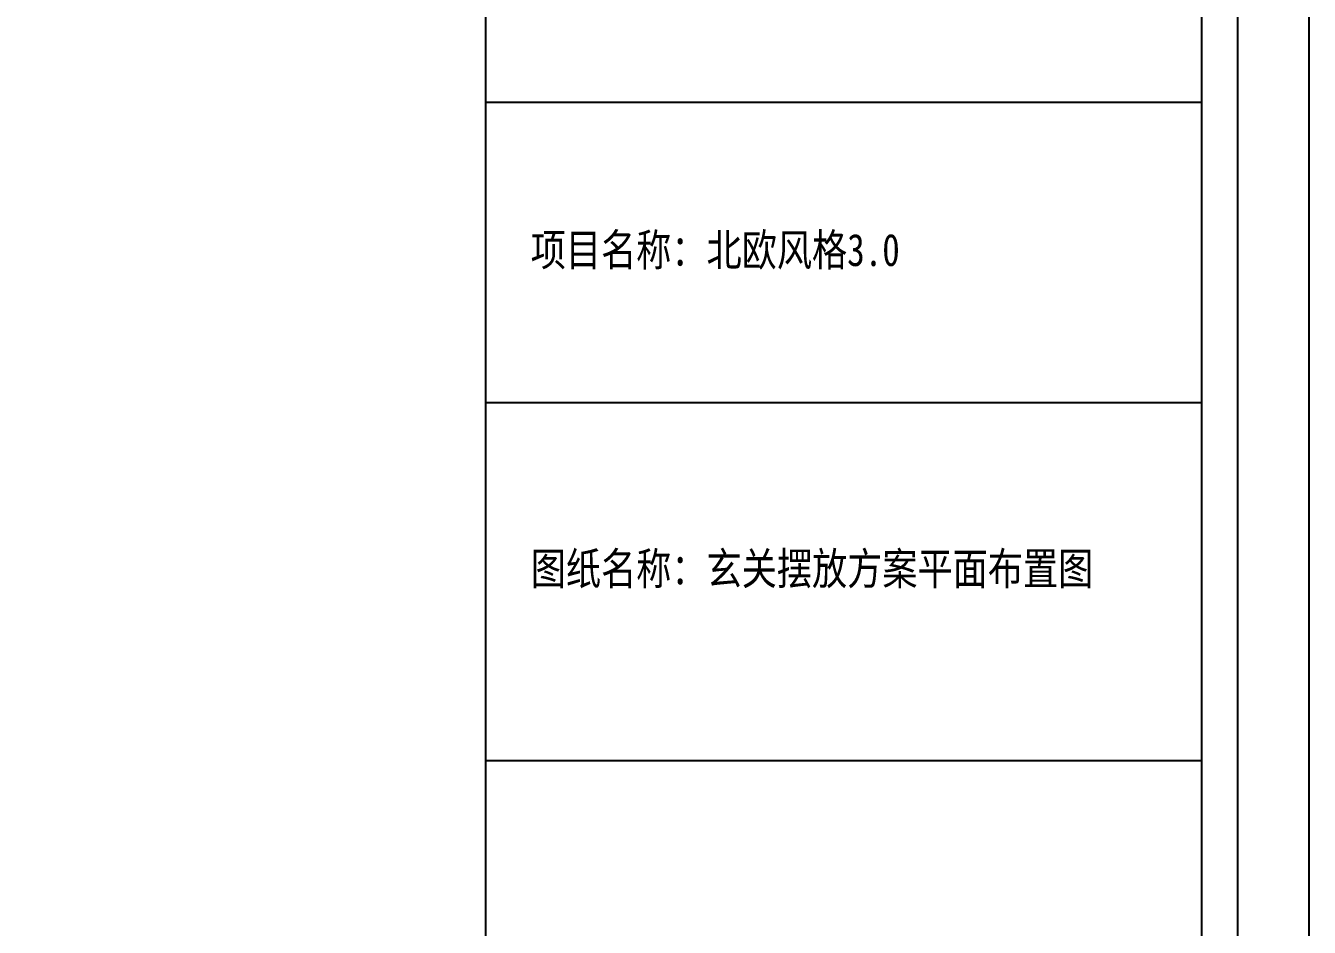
# Model space of a CAD drawing. Extents: x 96704 to 336282, y 34580 to 122302.
# Drawn here: x 147493 to 151398, y 46375 to 49116 of the extents above; entities that cross this region are included whole.
import ezdxf

# ---------------------------------------------------------------- set-up
doc = ezdxf.new("R2010")
doc.units = 0
doc.header["$LTSCALE"] = 1000
doc.header["$MEASUREMENT"] = 0
doc.styles.add('WJ', font='', dxfattribs={"width": 0.8, "height": 135})
doc.styles.get('WJ').set_extended_font_data('FangSong_GB2312')

msp = doc.modelspace()

# ---------------------------------------------------------------- linework, layer by layer
at = {"color": 251}
msp.add_line((151179.9, 40827.7), (151179.9, 51640.2), dxfattribs=at)
for p, q in [((148893.2, 40936.6), (148893.2, 51531.3)), ((151071, 40936.6), (151071, 51531.3)), ((148893.2, 48883.7), (151071, 48883.7)), ((148893.2, 47970.5), (151071, 47970.5)), ((148893.2, 46881.5), (151071, 46881.5))]:
    msp.add_line(p, q)
msp.add_lwpolyline([(135489.8, 40609.9), (151397.7, 40609.9), (151397.7, 51858), (135489.8, 51858)], close=True)

# ---------------------------------------------------------------- texts
at = {"char_height": 98.005, "attachment_point": 1, "style": 'WJ'}
for s, insert, width in [('项目名称：北欧风格3.0', (149029.5, 48483.6), 1192.258), ('{\\fSimSun|b0|i0|c134|p2;图纸名称：玄关摆放方案平面布置图}', (149029.5, 47514.5), 1902.683)]:
    msp.add_mtext(s, dxfattribs=dict(at, insert=insert, width=width))

doc.saveas('drawing.dxf')
